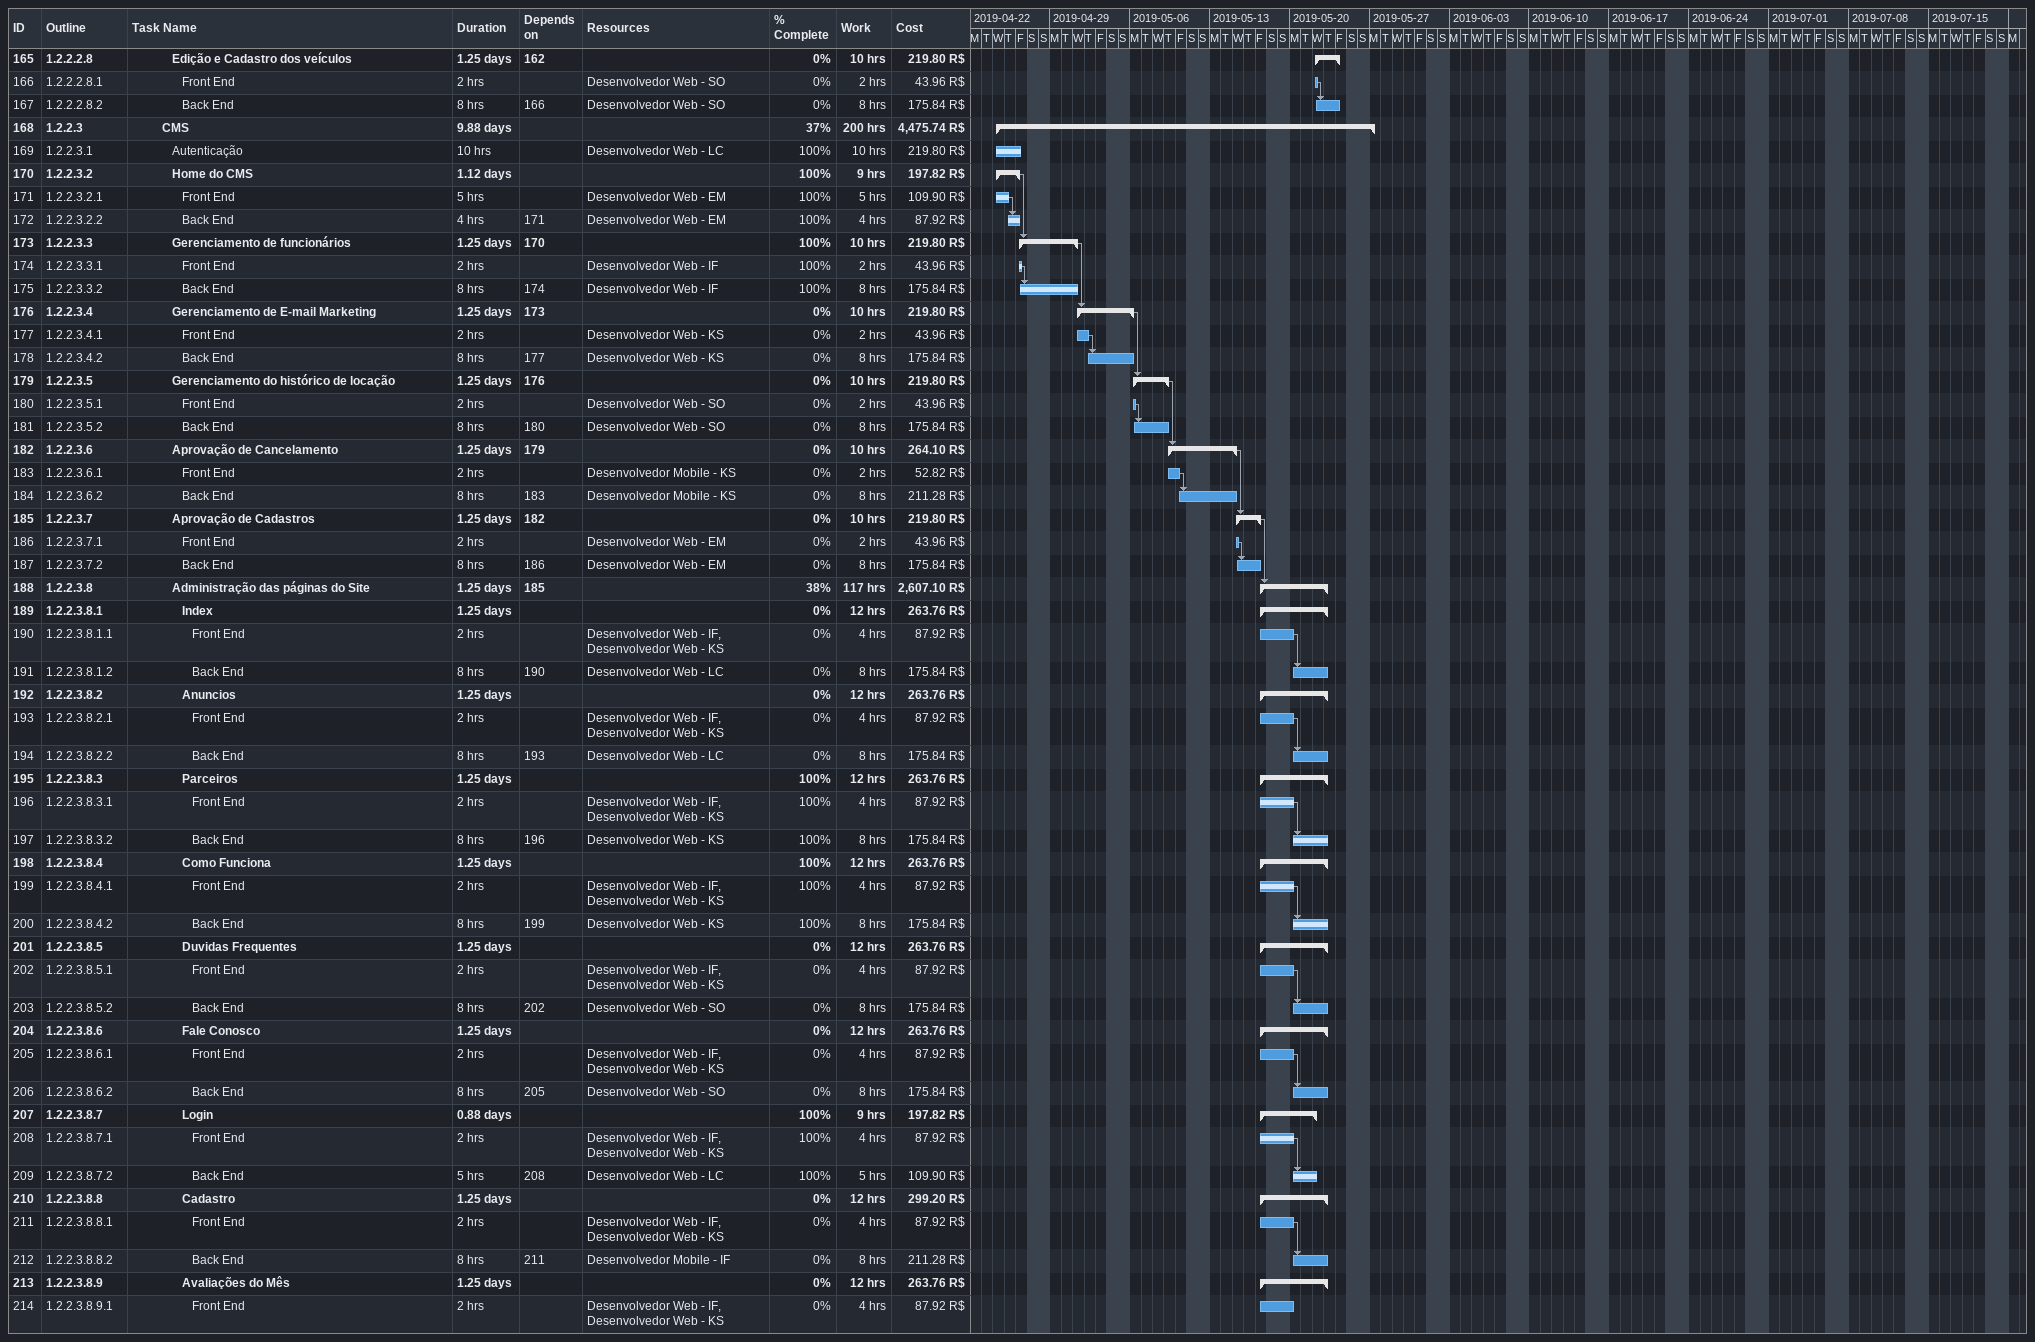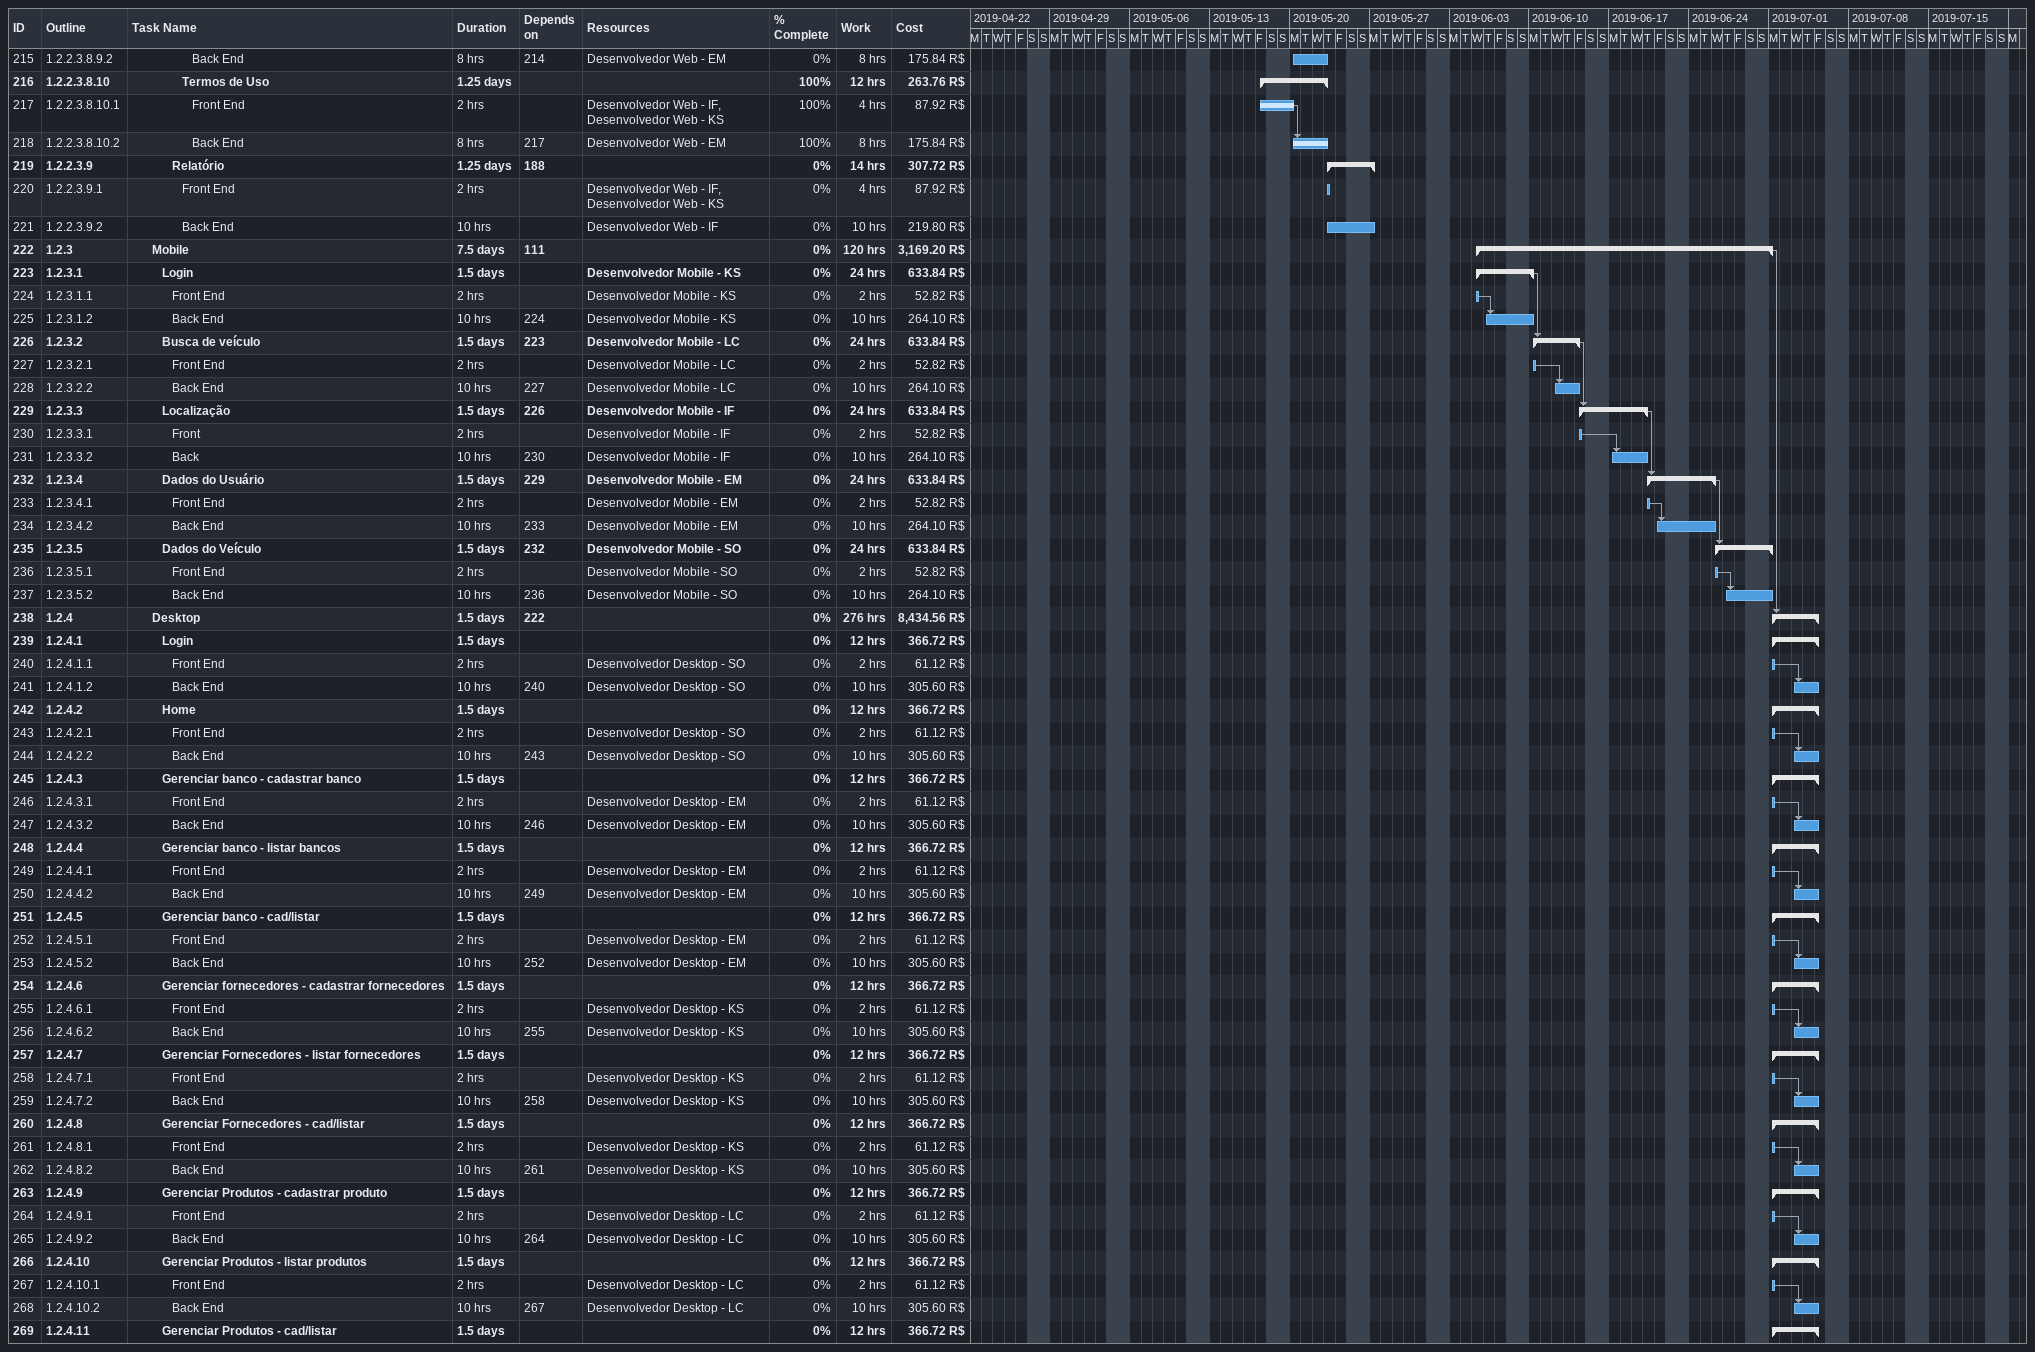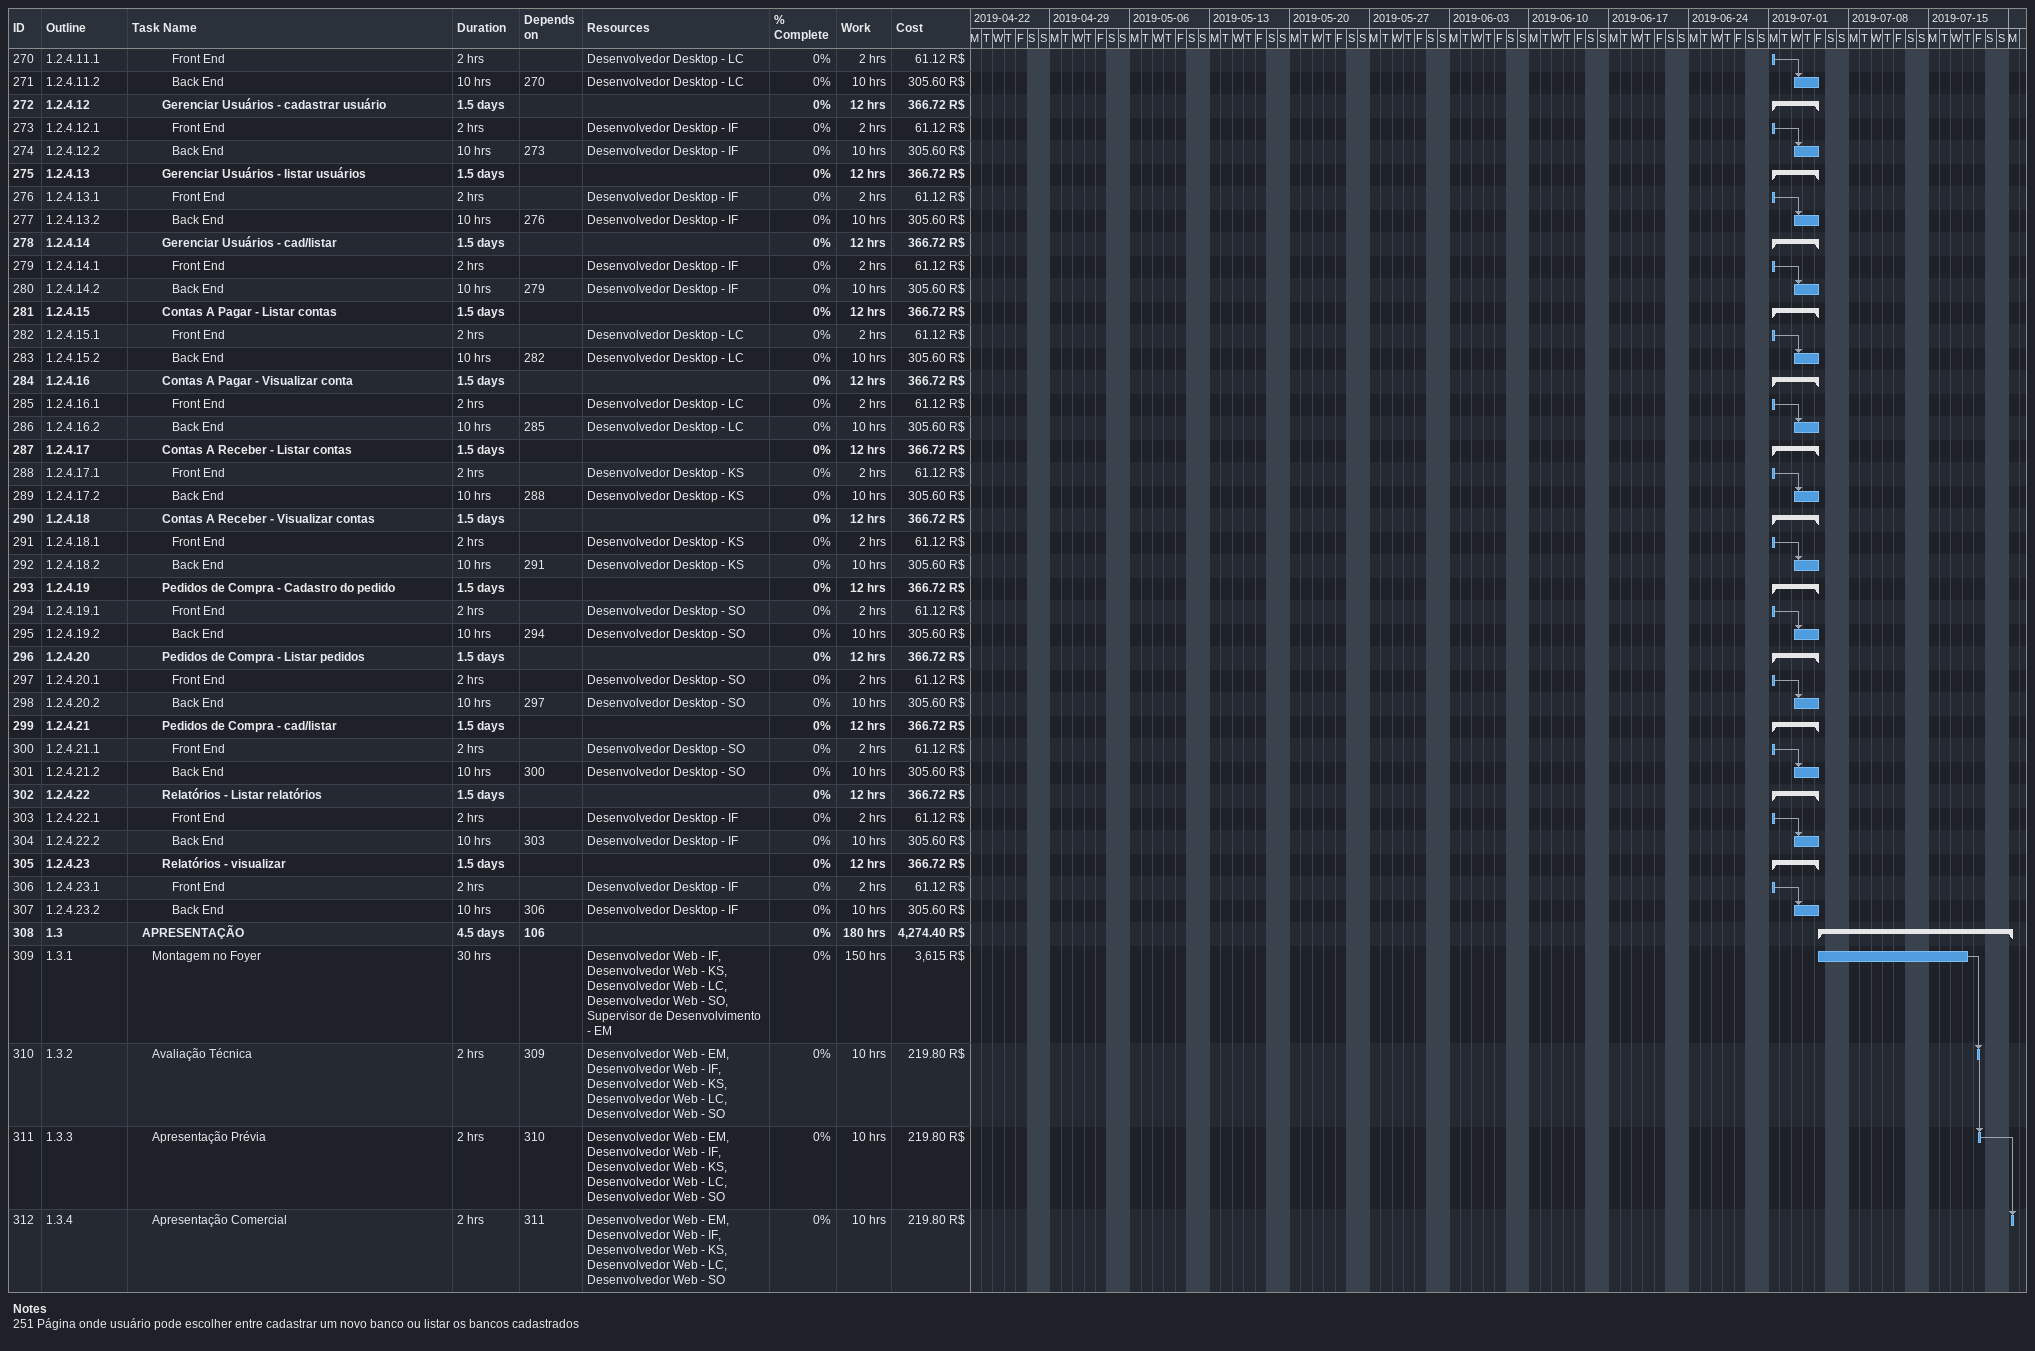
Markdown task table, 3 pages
| ID | WBS | Task | Duration | Start | Finish | Predecessors | Resources | % complete | Work (h) | Cost (R$) |
|---|---|---|---|---|---|---|---|---|---|---|
| 165 | 1.2.2.2.8 | **Edição e Cadastro dos veículos** | 1.25d | 2019-05-22 | 2019-05-24 | 162 |  | 0 | 10 | 219.80 |
| 166 | 1.2.2.2.8.1 | Front End | 2h | 2019-05-22 | 2019-05-22 |  | Desenvolvedor Web - SO | 0 | 2 | 43.96 |
| 167 | 1.2.2.2.8.2 | Back End | 8h | 2019-05-22 | 2019-05-24 | 166 | Desenvolvedor Web - SO | 0 | 8 | 175.84 |
| 168 | 1.2.2.3 | **CMS** | 9.88d | 2019-04-24 | 2019-05-27 |  |  | 37 | 200 | 4475.74 |
| 169 | 1.2.2.3.1 | Autenticação | 10h | 2019-04-24 | 2019-04-26 |  | Desenvolvedor Web - LC | 100 | 10 | 219.80 |
| 170 | 1.2.2.3.2 | **Home do CMS** | 1.12d | 2019-04-24 | 2019-04-26 |  |  | 100 | 9 | 197.82 |
| 171 | 1.2.2.3.2.1 | Front End | 5h | 2019-04-24 | 2019-04-25 |  | Desenvolvedor Web - EM | 100 | 5 | 109.90 |
| 172 | 1.2.2.3.2.2 | Back End | 4h | 2019-04-25 | 2019-04-26 | 171 | Desenvolvedor Web - EM | 100 | 4 | 87.92 |
| 173 | 1.2.2.3.3 | **Gerenciamento de funcionários** | 1.25d | 2019-04-26 | 2019-05-01 | 170 |  | 100 | 10 | 219.80 |
| 174 | 1.2.2.3.3.1 | Front End | 2h | 2019-04-26 | 2019-04-26 |  | Desenvolvedor Web - IF | 100 | 2 | 43.96 |
| 175 | 1.2.2.3.3.2 | Back End | 8h | 2019-04-26 | 2019-05-01 | 174 | Desenvolvedor Web - IF | 100 | 8 | 175.84 |
| 176 | 1.2.2.3.4 | **Gerenciamento de E-mail Marketing** | 1.25d | 2019-05-01 | 2019-05-06 | 173 |  | 0 | 10 | 219.80 |
| 177 | 1.2.2.3.4.1 | Front End | 2h | 2019-05-01 | 2019-05-02 |  | Desenvolvedor Web - KS | 0 | 2 | 43.96 |
| 178 | 1.2.2.3.4.2 | Back End | 8h | 2019-05-02 | 2019-05-06 | 177 | Desenvolvedor Web - KS | 0 | 8 | 175.84 |
| 179 | 1.2.2.3.5 | **Gerenciamento do histórico de locação** | 1.25d | 2019-05-06 | 2019-05-09 | 176 |  | 0 | 10 | 219.80 |
| 180 | 1.2.2.3.5.1 | Front End | 2h | 2019-05-06 | 2019-05-06 |  | Desenvolvedor Web - SO | 0 | 2 | 43.96 |
| 181 | 1.2.2.3.5.2 | Back End | 8h | 2019-05-06 | 2019-05-09 | 180 | Desenvolvedor Web - SO | 0 | 8 | 175.84 |
| 182 | 1.2.2.3.6 | **Aprovação de Cancelamento** | 1.25d | 2019-05-09 | 2019-05-15 | 179 |  | 0 | 10 | 264.10 |
| 183 | 1.2.2.3.6.1 | Front End | 2h | 2019-05-09 | 2019-05-10 |  | Desenvolvedor Mobile - KS | 0 | 2 | 52.82 |
| 184 | 1.2.2.3.6.2 | Back End | 8h | 2019-05-10 | 2019-05-15 | 183 | Desenvolvedor Mobile - KS | 0 | 8 | 211.28 |
| 185 | 1.2.2.3.7 | **Aprovação de Cadastros** | 1.25d | 2019-05-15 | 2019-05-17 | 182 |  | 0 | 10 | 219.80 |
| 186 | 1.2.2.3.7.1 | Front End | 2h | 2019-05-15 | 2019-05-15 |  | Desenvolvedor Web - EM | 0 | 2 | 43.96 |
| 187 | 1.2.2.3.7.2 | Back End | 8h | 2019-05-15 | 2019-05-17 | 186 | Desenvolvedor Web - EM | 0 | 8 | 175.84 |
| 188 | 1.2.2.3.8 | **Administração das páginas do Site** | 1.25d | 2019-05-17 | 2019-05-23 | 185 |  | 38 | 117 | 2607.10 |
| 189 | 1.2.2.3.8.1 | **Index** | 1.25d | 2019-05-17 | 2019-05-23 |  |  | 0 | 12 | 263.76 |
| 190 | 1.2.2.3.8.1.1 | Front End | 2h | 2019-05-17 | 2019-05-20 |  | Desenvolvedor Web - IF, Desenvolvedor Web - KS | 0 | 4 | 87.92 |
| 191 | 1.2.2.3.8.1.2 | Back End | 8h | 2019-05-20 | 2019-05-23 | 190 | Desenvolvedor Web - LC | 0 | 8 | 175.84 |
| 192 | 1.2.2.3.8.2 | **Anuncios** | 1.25d | 2019-05-17 | 2019-05-23 |  |  | 0 | 12 | 263.76 |
| 193 | 1.2.2.3.8.2.1 | Front End | 2h | 2019-05-17 | 2019-05-20 |  | Desenvolvedor Web - IF, Desenvolvedor Web - KS | 0 | 4 | 87.92 |
| 194 | 1.2.2.3.8.2.2 | Back End | 8h | 2019-05-20 | 2019-05-23 | 193 | Desenvolvedor Web - LC | 0 | 8 | 175.84 |
| 195 | 1.2.2.3.8.3 | **Parceiros** | 1.25d | 2019-05-17 | 2019-05-23 |  |  | 100 | 12 | 263.76 |
| 196 | 1.2.2.3.8.3.1 | Front End | 2h | 2019-05-17 | 2019-05-20 |  | Desenvolvedor Web - IF, Desenvolvedor Web - KS | 100 | 4 | 87.92 |
| 197 | 1.2.2.3.8.3.2 | Back End | 8h | 2019-05-20 | 2019-05-23 | 196 | Desenvolvedor Web - KS | 100 | 8 | 175.84 |
| 198 | 1.2.2.3.8.4 | **Como Funciona** | 1.25d | 2019-05-17 | 2019-05-23 |  |  | 100 | 12 | 263.76 |
| 199 | 1.2.2.3.8.4.1 | Front End | 2h | 2019-05-17 | 2019-05-20 |  | Desenvolvedor Web - IF, Desenvolvedor Web - KS | 100 | 4 | 87.92 |
| 200 | 1.2.2.3.8.4.2 | Back End | 8h | 2019-05-20 | 2019-05-23 | 199 | Desenvolvedor Web - KS | 100 | 8 | 175.84 |
| 201 | 1.2.2.3.8.5 | **Duvidas Frequentes** | 1.25d | 2019-05-17 | 2019-05-23 |  |  | 0 | 12 | 263.76 |
| 202 | 1.2.2.3.8.5.1 | Front End | 2h | 2019-05-17 | 2019-05-20 |  | Desenvolvedor Web - IF, Desenvolvedor Web - KS | 0 | 4 | 87.92 |
| 203 | 1.2.2.3.8.5.2 | Back End | 8h | 2019-05-20 | 2019-05-23 | 202 | Desenvolvedor Web - SO | 0 | 8 | 175.84 |
| 204 | 1.2.2.3.8.6 | **Fale Conosco** | 1.25d | 2019-05-17 | 2019-05-23 |  |  | 0 | 12 | 263.76 |
| 205 | 1.2.2.3.8.6.1 | Front End | 2h | 2019-05-17 | 2019-05-20 |  | Desenvolvedor Web - IF, Desenvolvedor Web - KS | 0 | 4 | 87.92 |
| 206 | 1.2.2.3.8.6.2 | Back End | 8h | 2019-05-20 | 2019-05-23 | 205 | Desenvolvedor Web - SO | 0 | 8 | 175.84 |
| 207 | 1.2.2.3.8.7 | **Login** | 0.88d | 2019-05-17 | 2019-05-22 |  |  | 100 | 9 | 197.82 |
| 208 | 1.2.2.3.8.7.1 | Front End | 2h | 2019-05-17 | 2019-05-20 |  | Desenvolvedor Web - IF, Desenvolvedor Web - KS | 100 | 4 | 87.92 |
| 209 | 1.2.2.3.8.7.2 | Back End | 5h | 2019-05-20 | 2019-05-22 | 208 | Desenvolvedor Web - LC | 100 | 5 | 109.90 |
| 210 | 1.2.2.3.8.8 | **Cadastro** | 1.25d | 2019-05-17 | 2019-05-23 |  |  | 0 | 12 | 299.20 |
| 211 | 1.2.2.3.8.8.1 | Front End | 2h | 2019-05-17 | 2019-05-20 |  | Desenvolvedor Web - IF, Desenvolvedor Web - KS | 0 | 4 | 87.92 |
| 212 | 1.2.2.3.8.8.2 | Back End | 8h | 2019-05-20 | 2019-05-23 | 211 | Desenvolvedor Mobile - IF | 0 | 8 | 211.28 |
| 213 | 1.2.2.3.8.9 | **Avaliações do Mês** | 1.25d | 2019-05-17 | 2019-05-23 |  |  | 0 | 12 | 263.76 |
| 214 | 1.2.2.3.8.9.1 | Front End | 2h | 2019-05-17 | 2019-05-20 |  | Desenvolvedor Web - IF, Desenvolvedor Web - KS | 0 | 4 | 87.92 |
| 215 | 1.2.2.3.8.9.2 | Back End | 8h | 2019-05-20 | 2019-05-23 | 214 | Desenvolvedor Web - EM | 0 | 8 | 175.84 |
| 216 | 1.2.2.3.8.10 | **Termos de Uso** | 1.25d | 2019-05-17 | 2019-05-23 |  |  | 100 | 12 | 263.76 |
| 217 | 1.2.2.3.8.10.1 | Front End | 2h | 2019-05-17 | 2019-05-20 |  | Desenvolvedor Web - IF, Desenvolvedor Web - KS | 100 | 4 | 87.92 |
| 218 | 1.2.2.3.8.10.2 | Back End | 8h | 2019-05-20 | 2019-05-23 | 217 | Desenvolvedor Web - EM | 100 | 8 | 175.84 |
| 219 | 1.2.2.3.9 | **Relatório** | 1.25d | 2019-05-23 | 2019-05-27 | 188 |  | 0 | 14 | 307.72 |
| 220 | 1.2.2.3.9.1 | Front End | 2h | 2019-05-23 | 2019-05-23 |  | Desenvolvedor Web - IF, Desenvolvedor Web - KS | 0 | 4 | 87.92 |
| 221 | 1.2.2.3.9.2 | Back End | 10h | 2019-05-23 | 2019-05-27 |  | Desenvolvedor Web - IF | 0 | 10 | 219.80 |
| 222 | 1.2.3 | **Mobile** | 7.5d | 2019-06-05 | 2019-07-01 | 111 |  | 0 | 120 | 3169.20 |
| 223 | 1.2.3.1 | **Login** | 1.5d | 2019-06-05 | 2019-06-10 |  | Desenvolvedor Mobile - KS | 0 | 24 | 633.84 |
| 224 | 1.2.3.1.1 | Front End | 2h | 2019-06-05 | 2019-06-05 |  | Desenvolvedor Mobile - KS | 0 | 2 | 52.82 |
| 225 | 1.2.3.1.2 | Back End | 10h | 2019-06-06 | 2019-06-10 | 224 | Desenvolvedor Mobile - KS | 0 | 10 | 264.10 |
| 226 | 1.2.3.2 | **Busca de veículo** | 1.5d | 2019-06-10 | 2019-06-14 | 223 | Desenvolvedor Mobile - LC | 0 | 24 | 633.84 |
| 227 | 1.2.3.2.1 | Front End | 2h | 2019-06-10 | 2019-06-10 |  | Desenvolvedor Mobile - LC | 0 | 2 | 52.82 |
| 228 | 1.2.3.2.2 | Back End | 10h | 2019-06-12 | 2019-06-14 | 227 | Desenvolvedor Mobile - LC | 0 | 10 | 264.10 |
| 229 | 1.2.3.3 | **Localização** | 1.5d | 2019-06-14 | 2019-06-20 | 226 | Desenvolvedor Mobile - IF | 0 | 24 | 633.84 |
| 230 | 1.2.3.3.1 | Front | 2h | 2019-06-14 | 2019-06-14 |  | Desenvolvedor Mobile - IF | 0 | 2 | 52.82 |
| 231 | 1.2.3.3.2 | Back | 10h | 2019-06-17 | 2019-06-20 | 230 | Desenvolvedor Mobile - IF | 0 | 10 | 264.10 |
| 232 | 1.2.3.4 | **Dados do Usuário** | 1.5d | 2019-06-20 | 2019-06-26 | 229 | Desenvolvedor Mobile - EM | 0 | 24 | 633.84 |
| 233 | 1.2.3.4.1 | Front End | 2h | 2019-06-20 | 2019-06-20 |  | Desenvolvedor Mobile - EM | 0 | 2 | 52.82 |
| 234 | 1.2.3.4.2 | Back End | 10h | 2019-06-21 | 2019-06-26 | 233 | Desenvolvedor Mobile - EM | 0 | 10 | 264.10 |
| 235 | 1.2.3.5 | **Dados do Veículo** | 1.5d | 2019-06-26 | 2019-07-01 | 232 | Desenvolvedor Mobile - SO | 0 | 24 | 633.84 |
| 236 | 1.2.3.5.1 | Front End | 2h | 2019-06-26 | 2019-06-26 |  | Desenvolvedor Mobile - SO | 0 | 2 | 52.82 |
| 237 | 1.2.3.5.2 | Back End | 10h | 2019-06-27 | 2019-07-01 | 236 | Desenvolvedor Mobile - SO | 0 | 10 | 264.10 |
| 238 | 1.2.4 | **Desktop** | 1.5d | 2019-07-01 | 2019-07-05 | 222 |  | 0 | 276 | 8434.56 |
| 239 | 1.2.4.1 | **Login** | 1.5d | 2019-07-01 | 2019-07-05 |  |  | 0 | 12 | 366.72 |
| 240 | 1.2.4.1.1 | Front End | 2h | 2019-07-01 | 2019-07-01 |  | Desenvolvedor Desktop - SO | 0 | 2 | 61.12 |
| 241 | 1.2.4.1.2 | Back End | 10h | 2019-07-03 | 2019-07-05 | 240 | Desenvolvedor Desktop - SO | 0 | 10 | 305.60 |
| 242 | 1.2.4.2 | **Home** | 1.5d | 2019-07-01 | 2019-07-05 |  |  | 0 | 12 | 366.72 |
| 243 | 1.2.4.2.1 | Front End | 2h | 2019-07-01 | 2019-07-01 |  | Desenvolvedor Desktop - SO | 0 | 2 | 61.12 |
| 244 | 1.2.4.2.2 | Back End | 10h | 2019-07-03 | 2019-07-05 | 243 | Desenvolvedor Desktop - SO | 0 | 10 | 305.60 |
| 245 | 1.2.4.3 | **Gerenciar banco - cadastrar banco** | 1.5d | 2019-07-01 | 2019-07-05 |  |  | 0 | 12 | 366.72 |
| 246 | 1.2.4.3.1 | Front End | 2h | 2019-07-01 | 2019-07-01 |  | Desenvolvedor Desktop - EM | 0 | 2 | 61.12 |
| 247 | 1.2.4.3.2 | Back End | 10h | 2019-07-03 | 2019-07-05 | 246 | Desenvolvedor Desktop - EM | 0 | 10 | 305.60 |
| 248 | 1.2.4.4 | **Gerenciar banco - listar bancos** | 1.5d | 2019-07-01 | 2019-07-05 |  |  | 0 | 12 | 366.72 |
| 249 | 1.2.4.4.1 | Front End | 2h | 2019-07-01 | 2019-07-01 |  | Desenvolvedor Desktop - EM | 0 | 2 | 61.12 |
| 250 | 1.2.4.4.2 | Back End | 10h | 2019-07-03 | 2019-07-05 | 249 | Desenvolvedor Desktop - EM | 0 | 10 | 305.60 |
| 251 | 1.2.4.5 | **Gerenciar banco - cad/listar** | 1.5d | 2019-07-01 | 2019-07-05 |  |  | 0 | 12 | 366.72 |
| 252 | 1.2.4.5.1 | Front End | 2h | 2019-07-01 | 2019-07-01 |  | Desenvolvedor Desktop - EM | 0 | 2 | 61.12 |
| 253 | 1.2.4.5.2 | Back End | 10h | 2019-07-03 | 2019-07-05 | 252 | Desenvolvedor Desktop - EM | 0 | 10 | 305.60 |
| 254 | 1.2.4.6 | **Gerenciar fornecedores - cadastrar fornecedores** | 1.5d | 2019-07-01 | 2019-07-05 |  |  | 0 | 12 | 366.72 |
| 255 | 1.2.4.6.1 | Front End | 2h | 2019-07-01 | 2019-07-01 |  | Desenvolvedor Desktop - KS | 0 | 2 | 61.12 |
| 256 | 1.2.4.6.2 | Back End | 10h | 2019-07-03 | 2019-07-05 | 255 | Desenvolvedor Desktop - KS | 0 | 10 | 305.60 |
| 257 | 1.2.4.7 | **Gerenciar Fornecedores - listar fornecedores** | 1.5d | 2019-07-01 | 2019-07-05 |  |  | 0 | 12 | 366.72 |
| 258 | 1.2.4.7.1 | Front End | 2h | 2019-07-01 | 2019-07-01 |  | Desenvolvedor Desktop - KS | 0 | 2 | 61.12 |
| 259 | 1.2.4.7.2 | Back End | 10h | 2019-07-03 | 2019-07-05 | 258 | Desenvolvedor Desktop - KS | 0 | 10 | 305.60 |
| 260 | 1.2.4.8 | **Gerenciar Fornecedores - cad/listar** | 1.5d | 2019-07-01 | 2019-07-05 |  |  | 0 | 12 | 366.72 |
| 261 | 1.2.4.8.1 | Front End | 2h | 2019-07-01 | 2019-07-01 |  | Desenvolvedor Desktop - KS | 0 | 2 | 61.12 |
| 262 | 1.2.4.8.2 | Back End | 10h | 2019-07-03 | 2019-07-05 | 261 | Desenvolvedor Desktop - KS | 0 | 10 | 305.60 |
| 263 | 1.2.4.9 | **Gerenciar Produtos - cadastrar produto** | 1.5d | 2019-07-01 | 2019-07-05 |  |  | 0 | 12 | 366.72 |
| 264 | 1.2.4.9.1 | Front End | 2h | 2019-07-01 | 2019-07-01 |  | Desenvolvedor Desktop - LC | 0 | 2 | 61.12 |
| 265 | 1.2.4.9.2 | Back End | 10h | 2019-07-03 | 2019-07-05 | 264 | Desenvolvedor Desktop - LC | 0 | 10 | 305.60 |
| 266 | 1.2.4.10 | **Gerenciar Produtos - listar produtos** | 1.5d | 2019-07-01 | 2019-07-05 |  |  | 0 | 12 | 366.72 |
| 267 | 1.2.4.10.1 | Front End | 2h | 2019-07-01 | 2019-07-01 |  | Desenvolvedor Desktop - LC | 0 | 2 | 61.12 |
| 268 | 1.2.4.10.2 | Back End | 10h | 2019-07-03 | 2019-07-05 | 267 | Desenvolvedor Desktop - LC | 0 | 10 | 305.60 |
| 269 | 1.2.4.11 | **Gerenciar Produtos - cad/listar** | 1.5d | 2019-07-01 | 2019-07-05 |  |  | 0 | 12 | 366.72 |
| 270 | 1.2.4.11.1 | Front End | 2h | 2019-07-01 | 2019-07-01 |  | Desenvolvedor Desktop - LC | 0 | 2 | 61.12 |
| 271 | 1.2.4.11.2 | Back End | 10h | 2019-07-03 | 2019-07-05 | 270 | Desenvolvedor Desktop - LC | 0 | 10 | 305.60 |
| 272 | 1.2.4.12 | **Gerenciar Usuários - cadastrar usuário** | 1.5d | 2019-07-01 | 2019-07-05 |  |  | 0 | 12 | 366.72 |
| 273 | 1.2.4.12.1 | Front End | 2h | 2019-07-01 | 2019-07-01 |  | Desenvolvedor Desktop - IF | 0 | 2 | 61.12 |
| 274 | 1.2.4.12.2 | Back End | 10h | 2019-07-03 | 2019-07-05 | 273 | Desenvolvedor Desktop - IF | 0 | 10 | 305.60 |
| 275 | 1.2.4.13 | **Gerenciar Usuários - listar usuários** | 1.5d | 2019-07-01 | 2019-07-05 |  |  | 0 | 12 | 366.72 |
| 276 | 1.2.4.13.1 | Front End | 2h | 2019-07-01 | 2019-07-01 |  | Desenvolvedor Desktop - IF | 0 | 2 | 61.12 |
| 277 | 1.2.4.13.2 | Back End | 10h | 2019-07-03 | 2019-07-05 | 276 | Desenvolvedor Desktop - IF | 0 | 10 | 305.60 |
| 278 | 1.2.4.14 | **Gerenciar Usuários - cad/listar** | 1.5d | 2019-07-01 | 2019-07-05 |  |  | 0 | 12 | 366.72 |
| 279 | 1.2.4.14.1 | Front End | 2h | 2019-07-01 | 2019-07-01 |  | Desenvolvedor Desktop - IF | 0 | 2 | 61.12 |
| 280 | 1.2.4.14.2 | Back End | 10h | 2019-07-03 | 2019-07-05 | 279 | Desenvolvedor Desktop - IF | 0 | 10 | 305.60 |
| 281 | 1.2.4.15 | **Contas A Pagar - Listar contas** | 1.5d | 2019-07-01 | 2019-07-05 |  |  | 0 | 12 | 366.72 |
| 282 | 1.2.4.15.1 | Front End | 2h | 2019-07-01 | 2019-07-01 |  | Desenvolvedor Desktop - LC | 0 | 2 | 61.12 |
| 283 | 1.2.4.15.2 | Back End | 10h | 2019-07-03 | 2019-07-05 | 282 | Desenvolvedor Desktop - LC | 0 | 10 | 305.60 |
| 284 | 1.2.4.16 | **Contas A Pagar - Visualizar conta** | 1.5d | 2019-07-01 | 2019-07-05 |  |  | 0 | 12 | 366.72 |
| 285 | 1.2.4.16.1 | Front End | 2h | 2019-07-01 | 2019-07-01 |  | Desenvolvedor Desktop - LC | 0 | 2 | 61.12 |
| 286 | 1.2.4.16.2 | Back End | 10h | 2019-07-03 | 2019-07-05 | 285 | Desenvolvedor Desktop - LC | 0 | 10 | 305.60 |
| 287 | 1.2.4.17 | **Contas A Receber - Listar contas** | 1.5d | 2019-07-01 | 2019-07-05 |  |  | 0 | 12 | 366.72 |
| 288 | 1.2.4.17.1 | Front End | 2h | 2019-07-01 | 2019-07-01 |  | Desenvolvedor Desktop - KS | 0 | 2 | 61.12 |
| 289 | 1.2.4.17.2 | Back End | 10h | 2019-07-03 | 2019-07-05 | 288 | Desenvolvedor Desktop - KS | 0 | 10 | 305.60 |
| 290 | 1.2.4.18 | **Contas A Receber - Visualizar contas** | 1.5d | 2019-07-01 | 2019-07-05 |  |  | 0 | 12 | 366.72 |
| 291 | 1.2.4.18.1 | Front End | 2h | 2019-07-01 | 2019-07-01 |  | Desenvolvedor Desktop - KS | 0 | 2 | 61.12 |
| 292 | 1.2.4.18.2 | Back End | 10h | 2019-07-03 | 2019-07-05 | 291 | Desenvolvedor Desktop - KS | 0 | 10 | 305.60 |
| 293 | 1.2.4.19 | **Pedidos de Compra - Cadastro do pedido** | 1.5d | 2019-07-01 | 2019-07-05 |  |  | 0 | 12 | 366.72 |
| 294 | 1.2.4.19.1 | Front End | 2h | 2019-07-01 | 2019-07-01 |  | Desenvolvedor Desktop - SO | 0 | 2 | 61.12 |
| 295 | 1.2.4.19.2 | Back End | 10h | 2019-07-03 | 2019-07-05 | 294 | Desenvolvedor Desktop - SO | 0 | 10 | 305.60 |
| 296 | 1.2.4.20 | **Pedidos de Compra - Listar pedidos** | 1.5d | 2019-07-01 | 2019-07-05 |  |  | 0 | 12 | 366.72 |
| 297 | 1.2.4.20.1 | Front End | 2h | 2019-07-01 | 2019-07-01 |  | Desenvolvedor Desktop - SO | 0 | 2 | 61.12 |
| 298 | 1.2.4.20.2 | Back End | 10h | 2019-07-03 | 2019-07-05 | 297 | Desenvolvedor Desktop - SO | 0 | 10 | 305.60 |
| 299 | 1.2.4.21 | **Pedidos de Compra - cad/listar** | 1.5d | 2019-07-01 | 2019-07-05 |  |  | 0 | 12 | 366.72 |
| 300 | 1.2.4.21.1 | Front End | 2h | 2019-07-01 | 2019-07-01 |  | Desenvolvedor Desktop - SO | 0 | 2 | 61.12 |
| 301 | 1.2.4.21.2 | Back End | 10h | 2019-07-03 | 2019-07-05 | 300 | Desenvolvedor Desktop - SO | 0 | 10 | 305.60 |
| 302 | 1.2.4.22 | **Relatórios - Listar relatórios** | 1.5d | 2019-07-01 | 2019-07-05 |  |  | 0 | 12 | 366.72 |
| 303 | 1.2.4.22.1 | Front End | 2h | 2019-07-01 | 2019-07-01 |  | Desenvolvedor Desktop - IF | 0 | 2 | 61.12 |
| 304 | 1.2.4.22.2 | Back End | 10h | 2019-07-03 | 2019-07-05 | 303 | Desenvolvedor Desktop - IF | 0 | 10 | 305.60 |
| 305 | 1.2.4.23 | **Relatórios - visualizar** | 1.5d | 2019-07-01 | 2019-07-05 |  |  | 0 | 12 | 366.72 |
| 306 | 1.2.4.23.1 | Front End | 2h | 2019-07-01 | 2019-07-01 |  | Desenvolvedor Desktop - IF | 0 | 2 | 61.12 |
| 307 | 1.2.4.23.2 | Back End | 10h | 2019-07-03 | 2019-07-05 | 306 | Desenvolvedor Desktop - IF | 0 | 10 | 305.60 |
| 308 | 1.3 | **APRESENTAÇÃO** | 4.5d | 2019-07-05 | 2019-07-22 | 106 |  | 0 | 180 | 4274.40 |
| 309 | 1.3.1 | Montagem no Foyer | 30h | 2019-07-05 | 2019-07-18 |  | Desenvolvedor Web - IF, Desenvolvedor Web - KS, Desenvolvedor Web - LC, Desenvolvedor Web - SO, Supervisor de Desenvolvimento - EM | 0 | 150 | 3615 |
| 310 | 1.3.2 | Avaliação Técnica | 2h | 2019-07-19 | 2019-07-19 | 309 | Desenvolvedor Web - EM, Desenvolvedor Web - IF, Desenvolvedor Web - KS, Desenvolvedor Web - LC, Desenvolvedor Web - SO | 0 | 10 | 219.80 |
| 311 | 1.3.3 | Apresentação Prévia | 2h | 2019-07-19 | 2019-07-19 | 310 | Desenvolvedor Web - EM, Desenvolvedor Web - IF, Desenvolvedor Web - KS, Desenvolvedor Web - LC, Desenvolvedor Web - SO | 0 | 10 | 219.80 |
| 312 | 1.3.4 | Apresentação Comercial | 2h | 2019-07-22 | 2019-07-22 | 311 | Desenvolvedor Web - EM, Desenvolvedor Web - IF, Desenvolvedor Web - KS, Desenvolvedor Web - LC, Desenvolvedor Web - SO | 0 | 10 | 219.80 |

Notes
- 251: Página onde usuário pode escolher entre cadastrar um novo banco ou listar os bancos cadastrados
